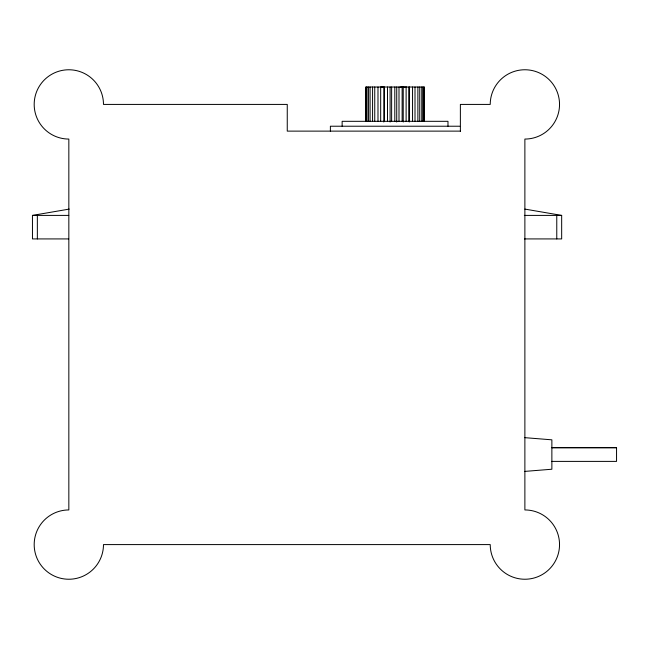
<?xml version="1.0" encoding="UTF-8"?>
<svg xmlns="http://www.w3.org/2000/svg" width="649" height="649" viewBox="0 0 649 649"><rect width="100%" height="100%" fill="white"/><g stroke="black" fill="none" stroke-linecap="round" stroke-linejoin="round"><path stroke-width="0.97" d="M68.705 238.921L32.466 238.921L32.45 215.403L69.24 209.092M524.871 471.393L551.869 469.227L551.869 439.827L524.871 437.669M459.743 126.222L330.382 126.222L330.382 131.122M460.376 131.122L287.256 131.122L287.256 104.416L103.483 104.416A34.648 34.648 0 0 0 68.835 69.767A34.648 34.648 0 0 0 34.186 104.416A34.648 34.648 0 0 0 68.835 139.064L68.835 509.944A34.648 34.648 0 0 0 34.186 544.592A34.648 34.648 0 0 0 68.835 579.241A34.648 34.648 0 0 0 103.483 544.592L490.23 544.592A34.648 34.648 0 0 0 524.879 579.241A34.648 34.648 0 0 0 559.535 544.592A34.648 34.648 0 0 0 524.879 509.944L524.879 139.064A34.657 34.657 0 0 0 559.535 104.416A34.657 34.657 0 0 0 524.879 69.759A34.657 34.657 0 0 0 490.23 104.416L460.376 104.416L460.376 131.301M32.45 215.403L68.77 215.403M524.343 215.403L561.669 215.403L561.669 238.921L524.408 238.921M616.55 447.696L551.869 447.696L616.55 447.696L616.55 461.39L551.869 461.39M384.094 87.282L381.393 87.015M524.879 209.092L561.669 215.403M556.769 215.403L556.769 238.921M447.98 126.222L447.98 121.314L342.137 121.314L342.137 126.222M424.389 121.314L424.389 87.015L365.663 87.015L365.703 121.314M423.992 87.015L423.992 121.314M422.945 87.015L422.945 121.314M421.777 87.015L421.777 121.314M419.749 87.015L419.749 121.314M417.883 87.015L417.883 121.314M415.003 87.015L415.003 121.314M412.553 87.015L412.553 121.314M409.227 87.015L409.227 122.02M409 87.015L409 121.314M406.12 87.015L406.12 121.314M403.232 87.015L403.232 122.02M402.129 87.015L402.129 121.314M399.005 87.015L399.005 121.314M396.726 87.015L396.726 122.02M394.803 87.015L394.803 121.314M391.631 87.015L391.631 121.314M390.106 87.015L390.106 122.02M387.502 87.015L387.502 121.314M384.476 87.015L384.476 121.314M383.802 87.015L383.802 122.02M380.671 87.015L380.671 121.314M377.986 87.015L377.986 121.314M374.749 87.015L374.749 121.314M372.575 87.015L372.575 121.314M370.1 87.015L370.1 121.314M368.567 87.015L368.567 121.314M367.026 87.015L367.026 121.314M366.231 87.015L366.231 121.314M37.35 215.403L37.35 238.921M400.108 87.08A12.396 0.446 -3 0 1 402.453 87.015M380.639 87.282A14.838 0.73 -1.1 0 1 382.448 87.031M403.467 86.998A12.396 0.617 2.2 0 1 405.844 87.242M406.185 87.193A12.396 0.779 0.1 0 1 406.655 87.266"/></g></svg>
